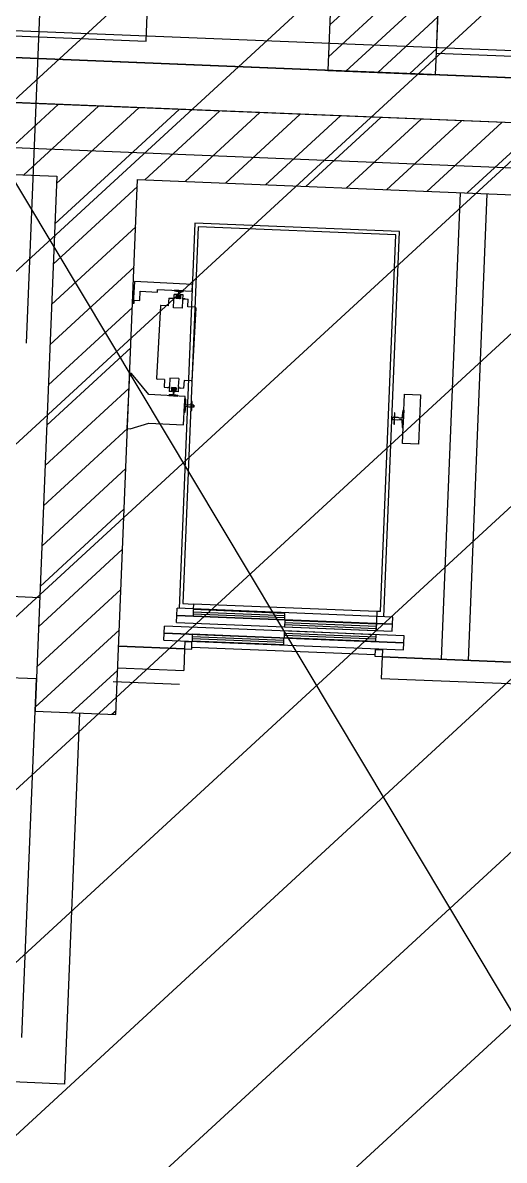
# Model space of a CAD drawing. Extents: x -678889171 to 586587, y -792238163 to 335485.
# Drawn here: x -678764422 to -678761743, y -791964873 to -791958539 of the extents above; entities that cross this region are included whole.
import ezdxf
from ezdxf.enums import TextEntityAlignment as Align

# ---------------------------------------------------------------- set-up
doc = ezdxf.new("R2010")
doc.units = 0
doc.header["$MEASUREMENT"] = 0
for name, color, linetype in [('A-FLOR-PATT', 252, 'Continuous'), ('A-SITE-PATT', 252, 'Continuous'), ('A-WALL', 252, 'Continuous')]:
    doc.layers.add(name, color=color, linetype=linetype)
doc.layers.add('BASEMENT3 LAYOUT$0$HATCH2', color=252, linetype='Continuous', lineweight=15)
doc.styles.add('Ground floor Towers$0$$Bas01-Rname$0$EN-SC', font='swissc.ttf')
doc.styles.add('Ground floor Towers$0$$Bas01-Rname$0$EN-SCL', font='swisscl.ttf')
doc.styles.add('Ground floor Towers$0$04-Ground Floor$0$V2-lower ground$0$LEVEL  FOR LICENSE LOWER GR$0$$LG- LEVEL$0$AR-SR', font='sarb.shx')

# ---------------------------------------------------------------- blocks, each defined once
blk = doc.blocks.new('A$C61C61320')
at = {"layer": 'BASEMENT3 LAYOUT$0$HATCH2'}
h = blk.add_hatch(dxfattribs=at)
h.set_pattern_fill('JIS_WOOD', color=256, scale=1000, style=0)
h.set_pattern_definition([(45, (-845211.5632561638, -471074.8112416068), (-499.9999991609842, 499.9999991609843), [])])
edge = h.paths.add_edge_path()
edge.add_line((-87728.88771757309, -14436.92520058164), (11085.99286301623, -14077.61977391216))
edge.add_line((11085.9928630162, -14077.61977391216), (11086.00013759563, -61296.12011963065))
edge.add_line((11086.00013759569, -61296.12011963065), (-23868.16462742418, -60220.57708285929))
edge.add_line((-23868.16462742421, -60220.57708285929), (-23388.15647815715, -47455.2645226442))
edge.add_arc((-38984.06513334403, -44366.02445463254), 15898.9235792472, 348.7958745272753, 525.9866040010601)
edge.add_line((-54409.82303213701, -40516.12001080933), (-55179.78612954497, -49076.3717473704))
edge.add_line((-55179.78612954495, -49076.3717473704), (-87616.00626249687, -47227.09333388295))
edge.add_line((-87616.00626249681, -47227.09333388295), (-87728.88771757303, -14436.92520058164))
blk = doc.blocks.new('GR')
at = {"layer": 'A-FLOR-PATT'}
for p, q in [((49525, 196905), (245.3918416806846, 272191.5239476775)), ((30505, 225220), (30505, 268485)), ((31101.49398108347, 226926.198137206), (31101.49398108341, 229555.1983651458)), ((32716.09453872795, 229555.1983651455), (32716.09453872801, 226926.198137206)), ((32118.82974057746, 227305.3815133376), (32118.82974057746, 226805.3815133376)), ((32118.82974057749, 227058.3804725262), (32365.83078138903, 227305.3815133378)), ((32118.82974057749, 226881.6037772296), (32542.60747668566, 227305.3815133378)), ((32219.3841719823, 226805.3815133378), (32718.82974057732, 227304.8270819328)), ((32718.82974057746, 226805.3815133376), (32718.82974057746, 227305.3815133376)), ((32396.16086727893, 226805.3815133378), (32718.82974057732, 227128.0503866362)), ((106690.0000000001, 226955.0000000001), (-2250.000000000029, 226955)), ((32572.93756257556, 226805.3815133378), (32718.82974057732, 226951.2736913395)), ((25601.49398108341, 226926.1981372059), (31101.49398108347, 226926.198137206)), ((32716.09453872801, 226926.198137206), (38216.09453872801, 226926.1981372061)), ((55580, 226805), (4670, 226805)), ((54319.33480194781, 226805.3815140488), (11635.9341053524, 226805.8043177102)), ((23105.59195187064, 226806.1981372059), (38466.09453872801, 226806.1981372061)), ((32118.82974057746, 226805.3815133376), (32718.82974057746, 226805.3815133376)), ((53890, 226555), (4670, 226555)), ((35336.09748644551, 226554.6647562817), (24883.51140202032, 226556.1981372059)), ((35336.09748644769, 226554.6647562817, -6.574195595121094e-08), (24886.09748806944, 226554.6647503249, -6.574195595121094e-08)), ((30227.35157157038, 226154.664753757, -6.574195595121094e-08), (30627.35157141136, 226554.6647535979, -6.574195595121094e-08)), ((30451.85797448712, 226154.6647536471, -6.574195595121094e-08), (30851.85797456582, 226554.6647537258, -6.574195595121094e-08)), ((30636.09748806898, 226114.3978642023, -6.574195595121094e-08), (31076.36437772028, 226554.6647538536, -6.574195595121094e-08)), ((30636.09748806618, 225889.8914611728, -6.574195595121094e-08), (31300.87078087521, 226554.6647539819, -6.574195595121094e-08)), ((31125.37718049879, 226154.6647505788, -6.574195595121094e-08), (31525.3771840299, 226554.6647541099, -6.574195595121094e-08)), ((31349.88358352566, 226154.6647505786, -6.574195595121094e-08), (31749.88358718483, 226554.6647542377, -6.574195595121094e-08)), ((31574.3899865523, 226154.6647505786, -6.574195595121094e-08), (31974.38999033952, 226554.6647543658, -6.574195595121094e-08)), ((31798.89638957893, 226154.6647505786, -6.574195595121094e-08), (32198.89639349398, 226554.6647544936, -6.574195595121094e-08)), ((32023.4027926058, 226154.6647505788, -6.574195595121094e-08), (32423.40279664844, 226554.6647546215, -6.574195595121094e-08)), ((32247.90919563244, 226154.6647505788, -6.574195595121094e-08), (32647.90919980337, 226554.6647547497, -6.574195595121094e-08)), ((32472.41559865931, 226154.6647505786, -6.574195595121094e-08), (32872.4156029583, 226554.6647548776, -6.574195595121094e-08)), ((32696.92200168595, 226154.6647505786, -6.574195595121094e-08), (33096.92200611299, 226554.6647550056, -6.574195595121094e-08)), ((32921.42840471258, 226154.6647505786, -6.574195595121094e-08), (33321.42840926768, 226554.6647551337, -6.574195595121094e-08)), ((-2249.999999999971, 226305), (106689.9999999999, 226305)), ((25336.09748806944, 226154.6647561522, -6.574195595121094e-08), (30636.09748806944, 226154.6647535566, -6.574195595121094e-08)), ((25336.09748806944, 226154.6647561522), (30636.09748806944, 226154.6647560826)), ((30636.09748806944, 226154.6647560826), (30636.09748803033, 223174.2140618725)), ((30636.09748806944, 226154.6647535566, -6.574195595121094e-08), (30636.09748803033, 223174.2140618725, -6.574195595121094e-08)), ((30636.09748806315, 225665.3850581432, -6.574195595121094e-08), (31086.09748653579, 226115.3850566158, -6.574195595121094e-08)), ((31086.09748712432, 223174.2140618725, -6.574195595121094e-08), (31086.09748652775, 226154.6647505782, -6.574195595121094e-08)), ((31086.09748652775, 226154.6647505782, -6.574195595121094e-08), (34886.09748806947, 226154.6647505782, -6.574195595121094e-08)), ((31086.09748712432, 223174.2140619625), (31086.09748652775, 226154.6647505782)), ((31086.09748652775, 226154.6647505782), (34886.09748652778, 226154.6647513389)), ((32883.16237020432, 223554.6647510167), (32883.16237020433, 226154.6647515873)), ((33033.01577837052, 223554.6647510467), (33033.01577837052, 226154.6647516715)), ((32553.26928855745, 225925.7361795185, -8.103432485101415e-08), (31413.98357427172, 225925.7361795185, -8.103432485101415e-08)), ((31413.98357427172, 225925.7361795185, -8.103432485101415e-08), (31413.98357427172, 223778.5933223753, -8.103432485101415e-08)), ((32553.26928855745, 223778.5933223753, -8.103432485101415e-08), (32553.26928855745, 225925.7361795185, -8.103432485101415e-08)), ((30636.09748806036, 225440.8786551133, -6.574195595121094e-08), (31086.09748658072, 225890.8786536336, -6.574195595121094e-08)), ((32533.62643141458, 225906.0933223757, -8.103432485101415e-08), (31433.62643141457, 225906.0933223757, -8.103432485101415e-08)), ((31433.62643141457, 225906.0933223757, -8.103432485101415e-08), (31433.6264314146, 223806.0933223754, -8.103432485101415e-08)), ((32533.62643141458, 223806.0933223754, -8.103432485101415e-08), (32533.62643141458, 225906.0933223757, -8.103432485101415e-08)), ((30636.09748805733, 225216.3722520836, -6.574195595121094e-08), (31086.09748662543, 225666.3722506517, -6.574195595121094e-08)), ((31091.0206466266, 225586.7041344745, -8.103432485101415e-08), (31089.67105781645, 225466.9745320205, -8.103432485101415e-08)), ((31413.9835742717, 225583.0637051712, -8.103432485101415e-08), (31091.0206466266, 225586.7041344745, -8.103432485101415e-08)), ((31221.83484901174, 225533.6472185181, -8.103432485101415e-08), (31222.00095224992, 225548.3831695893, -8.103432485101415e-08)), ((31222.00095224992, 225548.3831695893, -8.103432485101415e-08), (31340.50255878129, 225547.0474227157, -8.103432485101415e-08)), ((31315.32864236788, 225547.3311824142, -8.103432485101415e-08), (31316.82211146159, 225543.6298922258, -8.103432485101415e-08)), ((31365.67647519466, 225546.7636630171, -8.103432485101415e-08), (31315.32864236788, 225547.3311824142, -8.103432485101415e-08)), ((31340.50255878129, 225547.0474227157, -8.103432485101415e-08), (31413.56831617629, 225546.2238274931, -8.103432485101415e-08)), ((31364.09995448188, 225543.09697767, -8.103432485101415e-08), (31365.67647519466, 225546.7636630171, -8.103432485101415e-08)), ((31413.56831617629, 225546.2238274931, -8.103432485101415e-08), (31413.9835742717, 225583.0637051712, -8.103432485101415e-08)), ((31094.5830415069, 225466.9191642745, -8.103432485101415e-08), (31094.75606571333, 225482.269113307, -8.103432485101415e-08)), ((31094.75606571333, 225482.269113307, -8.103432485101415e-08), (31125.45596377844, 225481.9230648941, -8.103432485101415e-08)), ((31125.45596377844, 225481.9230648941, -8.103432485101415e-08), (31126.05116704853, 225534.7268895662, -8.103432485101415e-08)), ((31126.05116704853, 225534.7268895662, -8.103432485101415e-08), (31221.83484901174, 225533.6472185181, -8.103432485101415e-08)), ((31285.35150954259, 225502.8415377155, -8.103432485101415e-08), (31284.86704176458, 225459.8616804243, -8.103432485101415e-08)), ((31285.35150954259, 225502.8415377155, -8.103432485101415e-08), (31315.43740964641, 225502.5024102709, -8.103432485101415e-08)), ((31303.15745042039, 225502.6408296361, -8.103432485101415e-08), (31315.43740964641, 225502.5024102709, -8.103432485101415e-08)), ((31313.81105796216, 225494.4149396024, -8.103432485101415e-08), (31313.8664257082, 225499.3269232928, -8.103432485101415e-08)), ((31315.34605286543, 225494.3976371817, -8.103432485101415e-08), (31313.81105796216, 225494.4149396024, -8.103432485101415e-08)), ((31315.40142061148, 225499.3096208721, -8.103432485101415e-08), (31313.8664257082, 225499.3269232928, -8.103432485101415e-08)), ((31314.84774315088, 225450.1897839679, -8.103432485101415e-08), (31315.34605286543, 225494.3976371817, -8.103432485101415e-08)), ((31315.40142061148, 225499.3096208721, -8.103432485101415e-08), (31315.67825934175, 225523.8695393243, -8.103432485101415e-08)), ((31332.87020225823, 225523.6757522131, -8.103432485101415e-08), (31315.67825934175, 225523.8695393243, -8.103432485101415e-08)), ((31316.82211146159, 225543.6298922258, -8.103432485101415e-08), (31338.14296843828, 225542.0078931659, -8.103432485101415e-08)), ((31327.71598467883, 225502.2411913135, -8.103432485101415e-08), (31327.9582185678, 225523.7311199591, -8.103432485101415e-08)), ((31352.27590313093, 225501.9643525832, -8.103432485101415e-08), (31327.71598467883, 225502.2411913135, -8.103432485101415e-08)), ((31332.87020225823, 225523.6757522131, -8.103432485101415e-08), (31327.9582185678, 225523.7311199591, -8.103432485101415e-08)), ((31332.62796836922, 225502.1858235674, -8.103432485101415e-08), (31332.87020225823, 225523.6757522131, -8.103432485101415e-08)), ((31332.62796836922, 225502.1858235674, -8.103432485101415e-08), (31332.87020225823, 225523.6757522131, -8.103432485101415e-08)), ((31333.55084048934, 225502.3417996981, -8.103432485101415e-08), (31335.70408471737, 225505.3443447342, -8.103432485101415e-08)), ((31335.70408471737, 225505.3443447342, -8.103432485101415e-08), (31344.35978116221, 225505.2467779601, -8.103432485101415e-08)), ((31344.3299186689, 225505.2471145693, -8.103432485101415e-08), (31335.73394721067, 225505.3440081249, -8.103432485101415e-08)), ((31337.44473470765, 225520.9222539213, -8.103432485101415e-08), (31337.26894211394, 225505.3267057043, -8.103432485101415e-08)), ((31337.26894211394, 225505.3267057043, -8.103432485101415e-08), (31342.79492376569, 225505.2644169899, -8.103432485101415e-08)), ((31337.97444286122, 225527.0570428082, -8.103432485101415e-08), (31337.44473470765, 225520.9222539213, -8.103432485101415e-08)), ((31338.14296843828, 225542.0078931659, -8.103432485101415e-08), (31337.97444286122, 225527.0570428082, -8.103432485101415e-08)), ((31342.579427571, 225527.0051355463, -8.103432485101415e-08), (31342.74795314802, 225541.955985904, -8.103432485101415e-08)), ((31342.97071635936, 225520.8599652071, -8.103432485101415e-08), (31342.579427571, 225527.0051355463, -8.103432485101415e-08)), ((31342.74795314802, 225541.955985904, -8.103432485101415e-08), (31364.09995448188, 225543.09697767, -8.103432485101415e-08)), ((31342.79492376569, 225505.2644169899, -8.103432485101415e-08), (31342.97071635936, 225520.8599652071, -8.103432485101415e-08)), ((31346.44479767669, 225502.1964593648, -8.103432485101415e-08), (31344.35978116221, 225505.2467779601, -8.103432485101415e-08)), ((31347.36391944046, 225502.0197203293, -8.103432485101415e-08), (31347.6061533295, 225523.5096489748, -8.103432485101415e-08)), ((31347.36391944046, 225502.0197203293, -8.103432485101415e-08), (31347.6061533295, 225523.5096489748, -8.103432485101415e-08)), ((31352.5181370199, 225523.4542812288, -8.103432485101415e-08), (31347.6061533295, 225523.5096489748, -8.103432485101415e-08)), ((31364.79809624593, 225523.3158618637, -8.103432485101415e-08), (31347.6061533295, 225523.5096489748, -8.103432485101415e-08)), ((31352.27590313093, 225501.9643525832, -8.103432485101415e-08), (31352.5181370199, 225523.4542812288, -8.103432485101415e-08)), ((31363.96758005509, 225449.6361065073, -8.103432485101415e-08), (31364.46588976964, 225493.8439597212, -8.103432485101415e-08)), ((31364.46588976964, 225493.8439597212, -8.103432485101415e-08), (31366.00088467289, 225493.8266573005, -8.103432485101415e-08)), ((31364.52125751565, 225498.7559434115, -8.103432485101415e-08), (31364.79809624593, 225523.3158618637, -8.103432485101415e-08)), ((31364.52125751565, 225498.7559434115, -8.103432485101415e-08), (31366.05625241893, 225498.7386409909, -8.103432485101415e-08)), ((31364.55724655059, 225501.9487328104, -8.103432485101415e-08), (31394.64314665445, 225501.6096053657, -8.103432485101415e-08)), ((31376.83720577667, 225501.8103134452, -8.103432485101415e-08), (31364.55724655059, 225501.9487328104, -8.103432485101415e-08)), ((31364.55724655059, 225501.9487328104, -8.103432485101415e-08), (31376.83720577667, 225501.8103134452, -8.103432485101415e-08)), ((31366.00088467289, 225493.8266573005, -8.103432485101415e-08), (31366.05625241893, 225498.7386409909, -8.103432485101415e-08)), ((31394.15867887644, 225458.6297480745, -8.103432485101415e-08), (31394.64314665445, 225501.6096053657, -8.103432485101415e-08)), ((30636.09748805454, 224991.8658490542, -6.574195595121094e-08), (31086.09748667059, 225441.8658476702, -6.574195595121094e-08)), ((31089.67105781645, 225466.9745320205, -8.103432485101415e-08), (31094.5830415069, 225466.9191642745, -8.103432485101415e-08)), ((31241.23858167086, 225457.283079364, -8.103432485101415e-08), (31236.67074262111, 225052.0444249044, -8.103432485101415e-08)), ((31284.86704176458, 225459.8616804243, -8.103432485101415e-08), (31244.34317631863, 225460.3184643293, -8.103432485101415e-08)), ((31363.96758005509, 225449.6361065073, -8.103432485101415e-08), (31314.84774315088, 225450.1897839679, -8.103432485101415e-08)), ((31434.68254432238, 225458.1729641696, -8.103432485101415e-08), (31394.15867887644, 225458.6297480745, -8.103432485101415e-08)), ((31437.71792928763, 225455.0683695218, -8.103432485101415e-08), (31433.15009023791, 225049.8297150621, -8.103432485101415e-08)), ((30636.09748805128, 224767.3594460243, -6.574195595121094e-08), (31086.09748671553, 225217.3594446885, -6.574195595121094e-08)), ((31085.24163813189, 225074.0158367869, -8.103432485101415e-08), (31081.7811540033, 224767.0168561357, -8.103432485101415e-08)), ((31095.67960347403, 225073.8981803266, -8.103432485101415e-08), (31085.24163813189, 225074.0158367869, -8.103432485101415e-08)), ((31196.35056979566, 224961.6156686001, -8.103432485101415e-08), (31095.67960347403, 225073.8981803266, -8.103432485101415e-08)), ((31280.22999303231, 225048.4830463517, -8.103432485101415e-08), (31239.70612758631, 225048.9398302566, -8.103432485101415e-08)), ((31280.22999303231, 225048.4830463517, -8.103432485101415e-08), (31279.74552525429, 225005.5031890605, -8.103432485101415e-08)), ((31310.42109185363, 225057.4766879189, -8.103432485101415e-08), (31309.92278213911, 225013.2688347051, -8.103432485101415e-08)), ((31359.54092875781, 225056.9230104583, -8.103432485101415e-08), (31310.42109185363, 225057.4766879189, -8.103432485101415e-08)), ((31359.54092875781, 225056.9230104583, -8.103432485101415e-08), (31359.0426190433, 225012.7151572445, -8.103432485101415e-08)), ((31389.52163014414, 225047.2511140019, -8.103432485101415e-08), (31389.03716236615, 225004.2712567107, -8.103432485101415e-08)), ((31430.0454955901, 225046.7943300969, -8.103432485101415e-08), (31389.52163014414, 225047.2511140019, -8.103432485101415e-08)), ((30636.09748804825, 224542.8530429946, -6.574195595121094e-08), (31086.09748676023, 224992.8530417066, -6.574195595121094e-08)), ((31279.74552525429, 225005.5031890605, -8.103432485101415e-08), (31309.83142535812, 225005.1640616159, -8.103432485101415e-08)), ((31297.55146613208, 225005.302480981, -8.103432485101415e-08), (31309.83142535812, 225005.1640616159, -8.103432485101415e-08)), ((31308.38778723585, 225013.2861371257, -8.103432485101415e-08), (31308.33241948979, 225008.3741534353, -8.103432485101415e-08)), ((31309.86741439306, 225008.3568510147, -8.103432485101415e-08), (31308.33241948979, 225008.3741534353, -8.103432485101415e-08)), ((31309.92278213911, 225013.2688347051, -8.103432485101415e-08), (31308.38778723585, 225013.2861371257, -8.103432485101415e-08)), ((31309.86741439306, 225008.3568510147, -8.103432485101415e-08), (31309.59057566275, 224983.7969325625, -8.103432485101415e-08)), ((31326.78251857922, 224983.6031454514, -8.103432485101415e-08), (31309.59057566275, 224983.7969325625, -8.103432485101415e-08)), ((31322.11276877784, 225005.148441843, -8.103432485101415e-08), (31321.87053488884, 224983.6585131974, -8.103432485101415e-08)), ((31326.78251857922, 224983.6031454514, -8.103432485101415e-08), (31321.87053488884, 224983.6585131974, -8.103432485101415e-08)), ((31346.67268722989, 225004.8716031127, -8.103432485101415e-08), (31322.11276877784, 225005.148441843, -8.103432485101415e-08)), ((31327.02475246824, 225005.093074097, -8.103432485101415e-08), (31326.78251857922, 224983.6031454514, -8.103432485101415e-08)), ((31327.02475246824, 225005.093074097, -8.103432485101415e-08), (31326.78251857922, 224983.6031454514, -8.103432485101415e-08)), ((31327.94387423205, 225004.9163350615, -8.103432485101415e-08), (31330.02889074647, 225001.8660164661, -8.103432485101415e-08)), ((31330.02889074647, 225001.8660164661, -8.103432485101415e-08), (31338.68458719136, 225001.7684496921, -8.103432485101415e-08)), ((31338.65472469804, 225001.7687863013, -8.103432485101415e-08), (31330.05875323979, 225001.8656798569, -8.103432485101415e-08)), ((31331.59374814309, 225001.8483774363, -8.103432485101415e-08), (31331.41795554934, 224986.2528292192, -8.103432485101415e-08)), ((31331.41795554934, 224986.2528292192, -8.103432485101415e-08), (31331.80924433776, 224980.1076588799, -8.103432485101415e-08)), ((31337.11972979478, 225001.7860887219, -8.103432485101415e-08), (31331.59374814309, 225001.8483774363, -8.103432485101415e-08)), ((31331.80924433776, 224980.1076588799, -8.103432485101415e-08), (31331.64071876069, 224965.1568085222, -8.103432485101415e-08)), ((31336.24570347043, 224965.1049012603, -8.103432485101415e-08), (31336.41422904752, 224980.0557516181, -8.103432485101415e-08)), ((31336.41422904752, 224980.0557516181, -8.103432485101415e-08), (31336.94393720106, 224986.1905405049, -8.103432485101415e-08)), ((31336.94393720106, 224986.1905405049, -8.103432485101415e-08), (31337.11972979478, 225001.7860887219, -8.103432485101415e-08)), ((31340.8378314194, 225004.7709947281, -8.103432485101415e-08), (31338.68458719136, 225001.7684496921, -8.103432485101415e-08)), ((31341.76070353951, 225004.9269708589, -8.103432485101415e-08), (31341.51846965049, 224983.4370422132, -8.103432485101415e-08)), ((31341.76070353951, 225004.9269708589, -8.103432485101415e-08), (31341.51846965049, 224983.4370422132, -8.103432485101415e-08)), ((31346.4304533409, 224983.3816744671, -8.103432485101415e-08), (31341.51846965049, 224983.4370422132, -8.103432485101415e-08)), ((31358.71041256696, 224983.2432551019, -8.103432485101415e-08), (31341.51846965049, 224983.4370422132, -8.103432485101415e-08)), ((31346.67268722989, 225004.8716031127, -8.103432485101415e-08), (31346.4304533409, 224983.3816744671, -8.103432485101415e-08)), ((31358.98725129725, 225007.8031735541, -8.103432485101415e-08), (31358.71041256696, 224983.2432551019, -8.103432485101415e-08)), ((31358.95126226232, 225004.6103841553, -8.103432485101415e-08), (31389.03716236615, 225004.2712567107, -8.103432485101415e-08)), ((31371.23122148838, 225004.4719647901, -8.103432485101415e-08), (31358.95126226232, 225004.6103841553, -8.103432485101415e-08)), ((31358.95126226232, 225004.6103841553, -8.103432485101415e-08), (31371.23122148838, 225004.4719647901, -8.103432485101415e-08)), ((31358.98725129725, 225007.8031735541, -8.103432485101415e-08), (31360.52224620049, 225007.7858711334, -8.103432485101415e-08)), ((31359.0426190433, 225012.7151572445, -8.103432485101415e-08), (31360.57761394658, 225012.6978548239, -8.103432485101415e-08)), ((31360.57761394658, 225012.6978548239, -8.103432485101415e-08), (31360.52224620049, 225007.7858711334, -8.103432485101415e-08)), ((32618.8764314146, 225020.5199514072, -8.103432485101415e-08), (32707.66214570029, 225020.5199514072, -8.103432485101415e-08)), ((32618.8764314146, 224745.5199514071, -8.103432485101415e-08), (32618.8764314146, 225020.5199514072, -8.103432485101415e-08)), ((32707.66214570029, 225020.5199514072, -8.103432485101415e-08), (32707.66214570031, 224745.5199514072, -8.103432485101415e-08)), ((31398.96989702552, 224959.3317490753, -8.103432485101415e-08), (31196.35056979566, 224961.6156686001, -8.103432485101415e-08)), ((31310.28871742686, 224964.0158167562, -8.103432485101415e-08), (31308.71219671404, 224960.3491314091, -8.103432485101415e-08)), ((31308.71219671404, 224960.3491314091, -8.103432485101415e-08), (31359.06002954083, 224959.781612012, -8.103432485101415e-08)), ((31331.64071876069, 224965.1568085222, -8.103432485101415e-08), (31310.28871742686, 224964.0158167562, -8.103432485101415e-08)), ((31357.56656044712, 224963.4829022005, -8.103432485101415e-08), (31336.24570347043, 224965.1049012603, -8.103432485101415e-08)), ((31359.06002954083, 224959.781612012, -8.103432485101415e-08), (31357.56656044712, 224963.4829022005, -8.103432485101415e-08)), ((31398.82109620798, 224946.1307929072, -8.103432485101415e-08), (31397.95597517584, 224869.3810477444, -8.103432485101415e-08)), ((31398.38853569191, 224907.7559203258, -8.103432485101415e-08), (31398.96989702552, 224959.3317490753, -8.103432485101415e-08)), ((31404.32977543906, 224944.5335092896, -8.103432485101415e-08), (31398.82109620798, 224946.1307929072, -8.103432485101415e-08)), ((31405.79111606883, 224910.7428585133, -8.103432485101415e-08), (31404.32977543906, 224944.5335092896, -8.103432485101415e-08)), ((31416.84307937228, 224910.6182810847, -8.103432485101415e-08), (31405.79111606883, 224910.7428585133, -8.103432485101415e-08)), ((31423.00382189008, 224912.3910652859, -8.103432485101415e-08), (31416.84307937228, 224910.6182810847, -8.103432485101415e-08)), ((31448.79173626477, 224912.1003846192, -8.103432485101415e-08), (31423.00382189008, 224912.3910652859, -8.103432485101415e-08)), ((31437.65424496489, 224931.8763572936, -8.103432485101415e-08), (31437.44315543305, 224913.1494194739, -8.103432485101415e-08)), ((31437.44315543305, 224913.1494194739, -8.103432485101415e-08), (31449.72311465911, 224913.0110001088, -8.103432485101415e-08)), ((31439.80323782946, 224931.8521339048, -8.103432485101415e-08), (31437.65424496489, 224931.8763572936, -8.103432485101415e-08)), ((31439.24956036886, 224882.7322970005, -8.103432485101415e-08), (31439.80323782946, 224931.8521339048, -8.103432485101415e-08)), ((31448.68100077265, 224902.2764172383, -8.103432485101415e-08), (31448.79173626477, 224912.1003846192, -8.103432485101415e-08)), ((31449.72311465911, 224913.0110001088, -8.103432485101415e-08), (31449.59161626222, 224901.345038844, -8.103432485101415e-08)), ((32568.98357427172, 224914.4485228357, -8.103432485101415e-08), (32566.23357427176, 224914.4485228357, -8.103432485101415e-08)), ((32566.23357427176, 224914.4485228357, -8.103432485101415e-08), (32566.23357427173, 224851.5913799785, -8.103432485101415e-08)), ((32568.98357427173, 224890.4842371214, -8.103432485101415e-08), (32568.98357427172, 224914.4485228357, -8.103432485101415e-08)), ((32611.80500284315, 224930.16280855, -8.103432485101415e-08), (32609.447859986, 224886.9485228357, -8.103432485101415e-08)), ((32618.87643141458, 224932.1270942643, -8.103432485101415e-08), (32611.80500284315, 224930.16280855, -8.103432485101415e-08)), ((32618.87643141457, 224833.91280855, -8.103432485101415e-08), (32618.87643141458, 224932.1270942643, -8.103432485101415e-08)), ((31397.17736624689, 224800.3062770979, -8.103432485101415e-08), (31398.38853569191, 224907.7559203258, -8.103432485101415e-08)), ((31397.95597517584, 224869.3810477444, -8.103432485101415e-08), (31403.49925924819, 224870.8537539334, -8.103432485101415e-08)), ((31403.49925924819, 224870.8537539334, -8.103432485101415e-08), (31405.72190638625, 224904.6028789003, -8.103432485101415e-08)), ((31405.72190638625, 224904.6028789003, -8.103432485101415e-08), (31416.77386968972, 224904.4783014716, -8.103432485101415e-08)), ((31416.77386968972, 224904.4783014716, -8.103432485101415e-08), (31422.89308639794, 224902.5670979052, -8.103432485101415e-08)), ((31422.89308639794, 224902.5670979052, -8.103432485101415e-08), (31448.68100077265, 224902.2764172383, -8.103432485101415e-08)), ((31437.31165703615, 224901.4834582091, -8.103432485101415e-08), (31437.10056750433, 224882.7565203894, -8.103432485101415e-08)), ((31437.10056750433, 224882.7565203894, -8.103432485101415e-08), (31439.24956036886, 224882.7322970005, -8.103432485101415e-08)), ((31449.59161626222, 224901.345038844, -8.103432485101415e-08), (31437.31165703615, 224901.4834582091, -8.103432485101415e-08)), ((32553.26928855744, 224875.5556656929, -8.103432485101415e-08), (32553.26928855744, 224890.4842371214, -8.103432485101415e-08)), ((32553.26928855744, 224890.4842371214, -8.103432485101415e-08), (32568.98357427173, 224890.4842371214, -8.103432485101415e-08)), ((32568.98357427174, 224875.5556656929, -8.103432485101415e-08), (32553.26928855744, 224875.5556656929, -8.103432485101415e-08)), ((32587.44785998603, 224889.3056656929, -8.103432485101415e-08), (32554.447859986, 224889.3056656929, -8.103432485101415e-08)), ((32554.447859986, 224889.3056656929, -8.103432485101415e-08), (32554.44785998602, 224876.7342371214, -8.103432485101415e-08)), ((32554.44785998602, 224876.7342371214, -8.103432485101415e-08), (32587.44785998602, 224876.7342371214, -8.103432485101415e-08)), ((32566.23357427173, 224851.5913799785, -8.103432485101415e-08), (32568.98357427173, 224851.5913799786, -8.103432485101415e-08)), ((32568.98357427173, 224851.5913799786, -8.103432485101415e-08), (32568.98357427174, 224875.5556656929, -8.103432485101415e-08)), ((32595.30500284315, 224886.9485228357, -8.103432485101415e-08), (32587.44785998603, 224889.3056656929, -8.103432485101415e-08)), ((32587.44785998602, 224876.7342371214, -8.103432485101415e-08), (32595.30500284315, 224879.0913799786, -8.103432485101415e-08)), ((32609.447859986, 224886.9485228357, -8.103432485101415e-08), (32595.30500284315, 224886.9485228357, -8.103432485101415e-08)), ((32595.30500284315, 224879.0913799786, -8.103432485101415e-08), (32609.44785998603, 224879.0913799786, -8.103432485101415e-08)), ((32609.44785998603, 224879.0913799786, -8.103432485101415e-08), (32611.80500284315, 224835.8770942642, -8.103432485101415e-08)), ((31100.81509080368, 224766.8023061197, -8.103432485101415e-08), (31202.54001251402, 224802.5002240354, -8.103432485101415e-08)), ((31202.54001251402, 224802.5002240354, -8.103432485101415e-08), (31397.17736624689, 224800.3062770979, -8.103432485101415e-08)), ((32611.80500284315, 224835.8770942642, -8.103432485101415e-08), (32618.87643141457, 224833.91280855, -8.103432485101415e-08)), ((30636.09748804546, 224318.3466399647, -6.574195595121094e-08), (31086.0974868054, 224768.3466387247, -6.574195595121094e-08)), ((31081.7811540033, 224767.0168561357, -8.103432485101415e-08), (31100.81509080368, 224766.8023061197, -8.103432485101415e-08)), ((32707.66214570031, 224745.5199514072, -8.103432485101415e-08), (32618.8764314146, 224745.5199514071, -8.103432485101415e-08)), ((30636.09748804243, 224093.8402369351, -6.574195595121094e-08), (31086.09748685034, 224543.840235743, -6.574195595121094e-08)), ((30636.09748803964, 223869.3338339056, -6.574195595121094e-08), (31086.09748689504, 224319.333832761, -6.574195595121094e-08)), ((30636.09748803661, 223644.827430876, -6.574195595121094e-08), (31086.09748694021, 224094.8274297796, -6.574195595121094e-08)), ((30636.09748803359, 223420.3210278463, -6.574195595121094e-08), (31086.09748698515, 223870.3210267979, -6.574195595121094e-08)), ((30636.09748803859, 223806.1981301113), (30433.51139609117, 223806.1981299974)), ((32603.55500284603, 223778.5933223753, -8.103432485101415e-08), (31402.9835742746, 223778.5933223753, -8.103432485101415e-08)), ((31402.98357427461, 223739.3076080894, -8.103432485101415e-08), (31402.98357427458, 223778.5933223751, -8.103432485101415e-08)), ((31433.6264314146, 223806.0933223754, -8.103432485101415e-08), (31492.55500284599, 223806.0933223753, -8.103432485101415e-08)), ((31492.55500284599, 223806.0933223753, -8.103432485101415e-08), (31492.55500284605, 223778.5933223753, -8.103432485101415e-08)), ((32513.98357427463, 223806.0933223753, -8.103432485101415e-08), (31492.55500284599, 223806.0933223753, -8.103432485101415e-08)), ((32003.26928856031, 223774.6647509467, -8.103432485101415e-08), (31492.55500284602, 223774.6647509468, -8.103432485101415e-08)), ((31492.55500284602, 223774.6647509468, -8.103432485101415e-08), (31492.555002846, 223739.3076080896, -8.103432485101415e-08)), ((32003.26928856032, 223739.3076080896, -8.103432485101415e-08), (32003.26928856031, 223774.6647509467, -8.103432485101415e-08)), ((32533.62643141458, 223806.0933223754, -8.103432485101415e-08), (32513.98357427463, 223806.0933223753, -8.103432485101415e-08)), ((32513.98357427463, 223806.0933223753, -8.103432485101415e-08), (32513.98357427461, 223700.0218938039, -8.103432485101415e-08)), ((32603.55500284605, 223739.3076080896, -8.103432485101415e-08), (32603.55500284603, 223778.5933223753, -8.103432485101415e-08)), ((31402.98357427461, 223739.3076080896, -8.103432485101415e-08), (32603.55500284605, 223739.3076080896, -8.103432485101415e-08)), ((32603.55500284605, 223739.3076080896, -8.103432485101415e-08), (31402.98357427461, 223739.3076080896, -8.103432485101415e-08)), ((31402.98357427464, 223700.0218938037, -8.103432485101415e-08), (31402.98357427461, 223739.3076080894, -8.103432485101415e-08)), ((31492.55500284602, 223762.879036661, -8.103432485101415e-08), (32003.26928856029, 223762.879036661, -8.103432485101415e-08)), ((31492.555002846, 223751.0933223753, -8.103432485101415e-08), (32003.26928856032, 223751.0933223753, -8.103432485101415e-08)), ((31492.555002846, 223739.3076080896, -8.103432485101415e-08), (32003.26928856032, 223739.3076080896, -8.103432485101415e-08)), ((32513.9835742746, 223735.3790366611, -8.103432485101415e-08), (32003.26928856032, 223735.379036661, -8.103432485101415e-08)), ((32003.26928856032, 223735.379036661, -8.103432485101415e-08), (32003.26928856034, 223700.0218938039, -8.103432485101415e-08)), ((32003.26928856031, 223723.5933223754, -8.103432485101415e-08), (32513.9835742746, 223723.5933223753, -8.103432485101415e-08)), ((32003.26928856032, 223711.8076080896, -8.103432485101415e-08), (32513.98357427463, 223711.8076080896, -8.103432485101415e-08)), ((32513.98357427461, 223700.0218938039, -8.103432485101415e-08), (32513.9835742746, 223735.3790366611, -8.103432485101415e-08)), ((32603.55500284602, 223700.0218938038, -8.103432485101415e-08), (32603.55500284605, 223739.3076080896, -8.103432485101415e-08)), ((30636.09748803102, 223195.8146248166, -6.574195595121094e-08), (31086.09748703009, 223645.8146238157, -6.574195595121094e-08)), ((32671.12643141745, 223676.4504652325, -8.103432485101415e-08), (31335.41214570322, 223676.4504652325, -8.103432485101415e-08)), ((31335.41214570318, 223637.1647509465, -8.103432485101415e-08), (31335.41214570321, 223676.4504652323, -8.103432485101415e-08)), ((31402.98357427463, 223700.0218938038, -8.103432485101415e-08), (32603.55500284602, 223700.0218938038, -8.103432485101415e-08)), ((32003.26928856034, 223700.0218938039, -8.103432485101415e-08), (32513.98357427461, 223700.0218938039, -8.103432485101415e-08)), ((32513.9835742746, 223676.4504652325, -8.103432485101415e-08), (32003.26928856031, 223676.4504652325, -8.103432485101415e-08)), ((32003.26928856031, 223676.4504652325, -8.103432485101415e-08), (32003.26928856034, 223641.0933223753, -8.103432485101415e-08)), ((32003.26928856031, 223664.6647509468, -8.103432485101415e-08), (32513.9835742746, 223664.6647509467, -8.103432485101415e-08)), ((32003.26928856032, 223652.879036661, -8.103432485101415e-08), (32513.98357427461, 223652.8790366611, -8.103432485101415e-08)), ((32513.9835742746, 223641.0933223753, -8.103432485101415e-08), (32513.9835742746, 223676.4504652325, -8.103432485101415e-08)), ((32671.1264314175, 223637.1647509467, -8.103432485101415e-08), (32671.12643141745, 223676.4504652325, -8.103432485101415e-08)), ((32671.1264314175, 223637.1647509467, -8.103432485101415e-08), (31335.41214570318, 223637.1647509468, -8.103432485101415e-08)), ((31335.41214570318, 223637.1647509468, -8.103432485101415e-08), (32671.1264314175, 223637.1647509467, -8.103432485101415e-08)), ((31335.41214570321, 223597.8790366608, -8.103432485101415e-08), (31335.41214570318, 223637.1647509465, -8.103432485101415e-08)), ((31335.41214570319, 223597.879036661, -8.103432485101415e-08), (32671.12643141747, 223597.879036661, -8.103432485101415e-08)), ((31492.55500284603, 223593.9504652325, -8.103432485101415e-08), (31453.26928856032, 223593.9504652325, -8.103432485101415e-08)), ((31453.26928856032, 223593.9504652325, -8.103432485101415e-08), (31453.26928856029, 223554.6647509468, -8.103432485101415e-08)), ((32003.26928856034, 223637.1647509467, -8.103432485101415e-08), (31492.55500284603, 223637.1647509468, -8.103432485101415e-08)), ((31492.55500284603, 223637.1647509468, -8.103432485101415e-08), (31492.55500284603, 223601.8076080896, -8.103432485101415e-08)), ((31492.55500284602, 223625.379036661, -8.103432485101415e-08), (32003.26928856034, 223625.379036661, -8.103432485101415e-08)), ((31492.55500284603, 223613.5933223753, -8.103432485101415e-08), (32003.26928856031, 223613.5933223753, -8.103432485101415e-08)), ((31492.55500284603, 223601.8076080896, -8.103432485101415e-08), (32003.26928856031, 223601.8076080896, -8.103432485101415e-08)), ((31492.55500284602, 223554.6647509467, -8.103432485101415e-08), (31492.55500284603, 223593.9504652325, -8.103432485101415e-08)), ((32003.26928856034, 223641.0933223753, -8.103432485101415e-08), (32513.9835742746, 223641.0933223753, -8.103432485101415e-08)), ((32003.26928856031, 223601.8076080896, -8.103432485101415e-08), (32003.26928856034, 223637.1647509467, -8.103432485101415e-08)), ((32513.98357427461, 223593.9504652325, -8.103432485101415e-08), (32553.26928856032, 223593.9504652325, -8.103432485101415e-08)), ((32513.98357427461, 223554.6647509467, -8.103432485101415e-08), (32513.98357427461, 223593.9504652325, -8.103432485101415e-08)), ((32553.26928856032, 223593.9504652325, -8.103432485101415e-08), (32553.26928856032, 223554.6647509467, -8.103432485101415e-08)), ((32671.12643141747, 223597.879036661, -8.103432485101415e-08), (32671.1264314175, 223637.1647509467, -8.103432485101415e-08)), ((31086.09748652772, 223554.6647514186, -1.060773206595071e-07), (31453.26928858389, 223554.6647514185, -4.03353647083544e-08)), ((31453.26928858389, 223554.6647507304, -9.972505950281012e-08), (31086.09748706385, 223554.664750657, -1.060773206595653e-07)), ((31453.26928856029, 223554.6647509468, -8.103432485101415e-08), (31492.55500284602, 223554.6647509467, -8.103432485101415e-08)), ((31453.26928858389, 223554.6647514185, -4.03353647083544e-08), (31453.26928858386, 223434.6647514185, -4.03353647083544e-08)), ((31492.55500284603, 223566.4504652325, -8.103432485101415e-08), (32513.98357427461, 223566.4504652325, -8.103432485101415e-08)), ((32553.26928856032, 223554.6647509467, -8.103432485101415e-08), (32513.98357427461, 223554.6647509467, -8.103432485101415e-08)), ((32553.26928858389, 223554.6647514183, -4.03353647083544e-08), (33363.05545182475, 223554.664751418, -4.03353647083544e-08)), ((32553.26928858389, 223554.6647514182, -4.03353647083544e-08), (32553.26928858386, 223434.6647514182, -4.03353647083544e-08)), ((33363.05545182475, 223554.6647511128, -6.668477587470813e-08), (32553.2692885839, 223554.6647509506, -8.069449331144297e-08)), ((30839.00332811358, 223174.2140618726, -6.574195595121094e-08), (31086.09748707502, 223421.308220834, -6.574195595121094e-08)), ((31086.09748708786, 223434.6647514186, -1.060773206595071e-07), (31453.26928858386, 223434.6647514185, 1.619670006357654e-08)), ((31086.09748708785, 223434.6647514186, -1.060773206595035e-07), (31453.26928858387, 223434.6647514185, -9.972505950312983e-08)), ((32553.26928858386, 223434.6647514182, -4.03353647083544e-08), (33363.05545182472, 223434.6647514181, -4.03353647083544e-08)), ((32553.26928858386, 223434.6647514182, -8.069449331166049e-08), (33363.05545182472, 223434.6647514181, -6.668477587485027e-08)), ((30433.51139609117, 223356.1981327065), (30636.09748803268, 223356.1981327065)), ((30636.09748803268, 221356.1981327069, -6.574195595120858e-08), (30636.09748803268, 223356.1981327065, -6.574195595121027e-08)), ((31063.51139497626, 223356.1981399829), (31433.51139609111, 223356.1981399829)), ((30636.09748803033, 223174.2140618725, -6.574195595121094e-08), (31086.09748712432, 223174.2140618725, -6.574195595121094e-08)), ((30636.09748803033, 223174.2140618725), (31086.09748712432, 223174.2140619625)), ((30883.51139609117, 223174.2140618736), (30883.51139609117, 221106.1981327069)), ((31063.50973114045, 223174.2140618728, -6.574195595121094e-08), (31086.09748711996, 223196.8018178523, -6.574195595121094e-08)), ((30883.51139609117, 221106.1981327069), (30433.51139609117, 221106.1981327069))]:
    blk.add_line(p, q, dxfattribs=at)
for centre, radius, start, end in [((632160.654919429, 163506.251165366), 605195.8226879981, 171.0737824436527, 190.1263033448895), ((632160.6549194276, 163506.2511653661), 599695.8226879967, 171.0616030214717, 190.2201678661017), ((632160.6549194327, 163506.2511653659), 599145.8226880017, 171.0631954506245, 190.2296506374575), ((29786.25005837075, 228242.9989110127), 1317.250382103305, 275.0191239639329, 84.98087603617373), ((34017.82185782666, 228255.4989110119, -1.009587428798825e-07), 1303.674468004546, 94.47540956981513, 265.5245904301849), ((31334.03853184886, 225504.7490428263, -8.103432485101415e-08), 2.456147866184668, 235.125324560121, 258.5472680131235), ((31346.01149209423, 225504.6140839453, -8.103432485101415e-08), 2.456147866184668, 280.1611137618367, 303.5830572148847), ((31346.9221075838, 225503.6827055509, -8.103432485101415e-08), 1.228073933092334, 276.1315829061095, 291.3785037257107), ((31244.30857147734, 225457.2484745228, -8.103432485101415e-08), 3.070184832730834, 89.35419088887726, 179.3541908888773), ((31434.64793948111, 225455.1029743631, -8.103432485101415e-08), 3.070184832730834, 359.3541908888773, 89.35419088887726), ((31239.7407324276, 225052.0098200631, -8.103432485101415e-08), 3.070184832730834, 179.3541908888773, 269.3541908888773), ((31430.08010043139, 225049.8643199034, -8.103432485101415e-08), 3.070184832730834, 269.3541908888773, 359.3541908888773), ((31328.37717981449, 225002.4987104809, -8.103432485101415e-08), 2.456147866184668, 100.1611137618367, 123.5830572148847), ((31340.35014005988, 225002.3637515999, -8.103432485101415e-08), 2.456147866184668, 55.12532456012096, 78.54726801312346), ((31341.28151845423, 225003.2743670895, -8.103432485101415e-08), 1.228073933092334, 67.32987805034982, 82.57679887029276)]:
    blk.add_arc(centre, radius, start, end, dxfattribs=at)
at = {"layer": 'A-FLOR-PATT', "style": 'Ground floor Towers$0$04-Ground Floor$0$V2-lower ground$0$LEVEL  FOR LICENSE LOWER GR$0$$LG- LEVEL$0$AR-SR', "flags": 12}
for tag, p in [('L', (30296.07288644527, 72859.53473235783)), ('P', (30237.50458115668, 72203.99769414036))]:
    blk.add_attdef(tag, text='', height=500, dxfattribs=at).set_placement(p, align=Align.RIGHT)
at = {"layer": 'A-FLOR-PATT'}
for tag, p, height, style in [('N', (85492.25876324323, 56633.4995742733), 250, 'Ground floor Towers$0$$Bas01-Rname$0$EN-SC'), ('N', (89389.48149106537, 56633.4995742733), 250, 'Ground floor Towers$0$$Bas01-Rname$0$EN-SC'), ('N', (94597.61363499537, 56633.4995742733), 250, 'Ground floor Towers$0$$Bas01-Rname$0$EN-SC'), ('AN', (85922.66280553787, 56313.08159666645), 200, 'Ground floor Towers$0$$Bas01-Rname$0$EN-SCL'), ('AN', (89819.88553336001, 56313.08159666645), 200, 'Ground floor Towers$0$$Bas01-Rname$0$EN-SCL'), ('AN', (95028.01767729002, 56313.08159666645), 200, 'Ground floor Towers$0$$Bas01-Rname$0$EN-SCL'), ('SN', (85299.47460008037, 56025.08594095582), 200, 'Ground floor Towers$0$$Bas01-Rname$0$EN-SCL'), ('F', (85927.04975899268, 56008.67972904726), 200, 'Ground floor Towers$0$$Bas01-Rname$0$EN-SCL'), ('SN', (89196.69732790251, 56025.08594095582), 200, 'Ground floor Towers$0$$Bas01-Rname$0$EN-SCL'), ('F', (89824.27248681482, 56008.67972904726), 200, 'Ground floor Towers$0$$Bas01-Rname$0$EN-SCL'), ('SN', (94404.82947183252, 56025.08594095582), 200, 'Ground floor Towers$0$$Bas01-Rname$0$EN-SCL'), ('F', (95032.40463074483, 56008.67972904726), 200, 'Ground floor Towers$0$$Bas01-Rname$0$EN-SCL')]:
    blk.add_attdef(tag, p, '', height=height, dxfattribs=dict(at, style=style))
at = {"layer": 'A-FLOR-PATT', "style": 'Ground floor Towers$0$$Bas01-Rname$0$EN-SCL', "width": 0.8}
for p in [(85305.16036184286, 56295.1433535593), (89202.383089665, 56295.1433535593), (94410.51523359501, 56295.1433535593)]:
    blk.add_attdef('FN', p, '', height=250, dxfattribs=at)

msp = doc.modelspace()

# ---------------------------------------------------------------- block references
at = {"layer": 'A-SITE-PATT', "rotation": 357.6731745000001}
msp.add_blockref('A$C61C61320', (-678706236.4347705, -791940527.995869, -212772), dxfattribs=at)

# ---------------------------------------------------------------- next in the draw order: block references
at = {"layer": 'A-WALL', "rotation": 357.6731745000001}
msp.add_blockref('GR', (-678804025.0995113, -792184118.4910543, -212772), dxfattribs=at)

doc.saveas('drawing.dxf')
